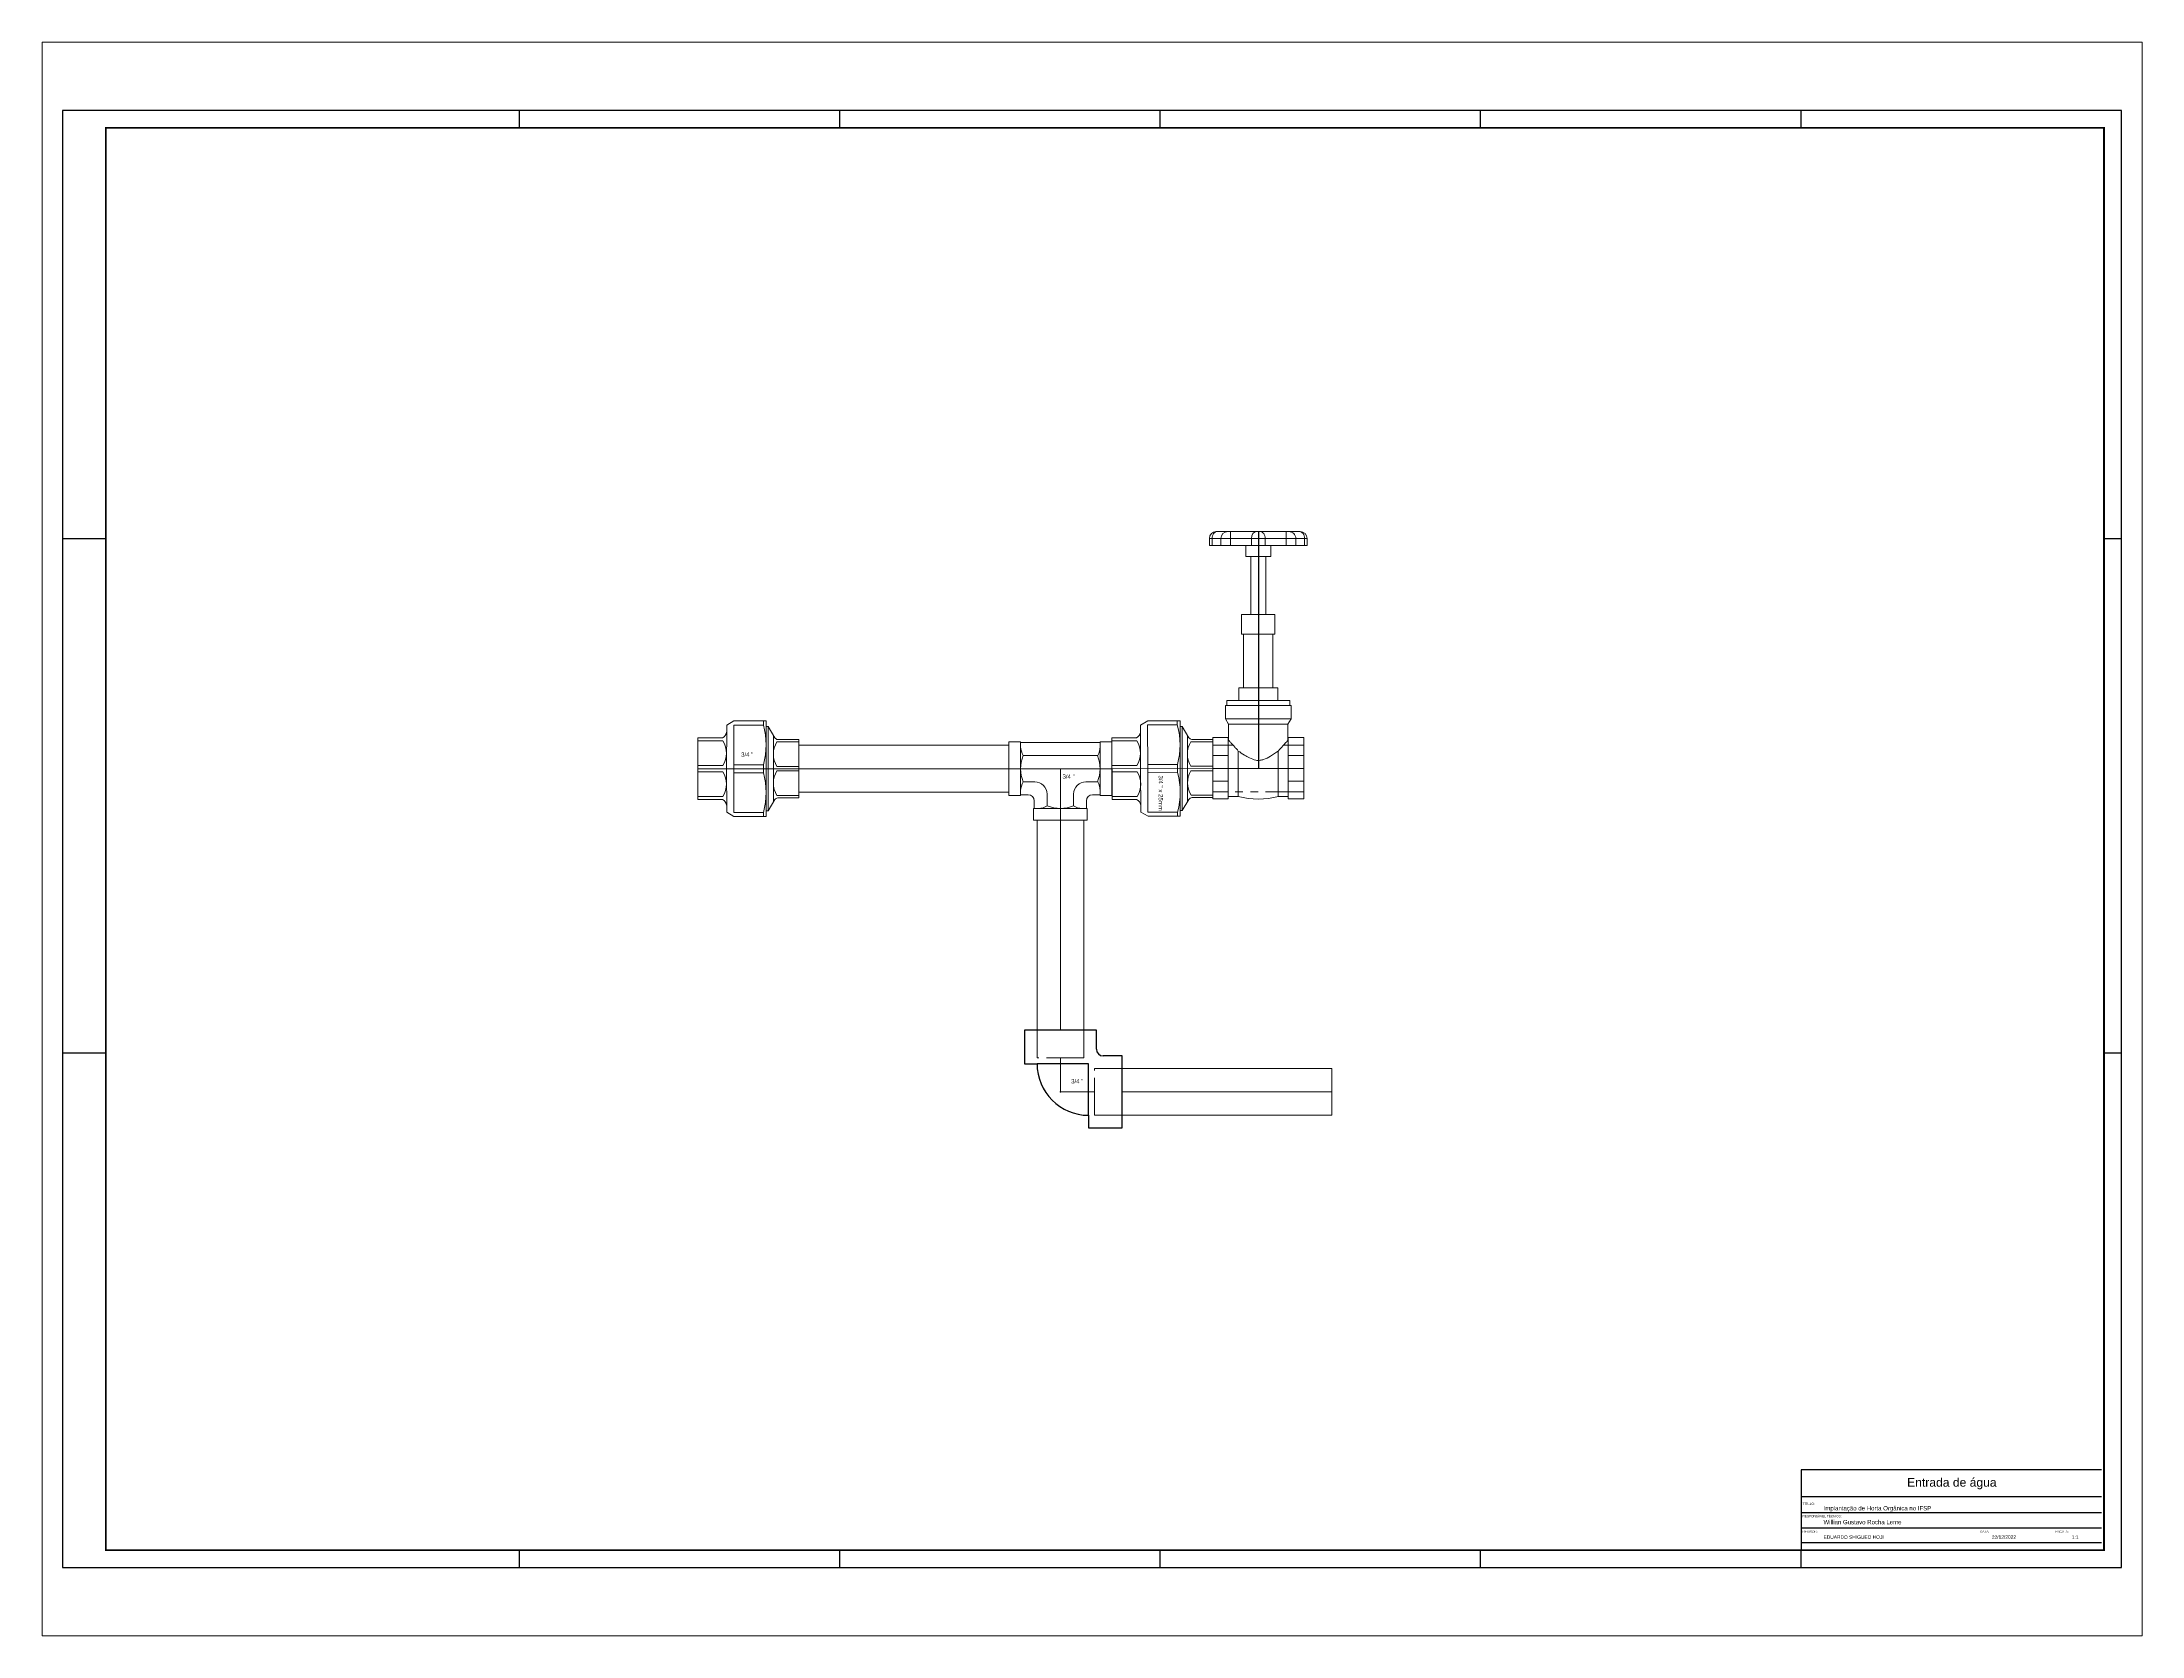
# Paper-space layout 'Layout1' of a CAD drawing. Header units: millimetres. Extents: x 26 to 231, y 20 to 176.
# The model-space entities are those that its viewports show. They can reach past a viewport. Long polylines and large blocks are cut down to what shows.
import ezdxf

# ---------------------------------------------------------------- set-up
doc = ezdxf.new("R2010")
doc.units = ezdxf.units.MM
for name, pattern in [('ACAD_ISO02W100', [15, 12, -3]), ('ACAD_ISO08W100', [36, 24, -3, 6, -3]), ('CENTER', [50.8, 31.75, -6.35, 6.35, -6.35]), ('PHANTOM2', [1.25, 0.625, -0.125, 0.125, -0.125, 0.125, -0.125])]:
    doc.linetypes.add(name, pattern=pattern)
doc.layers.add('1', color=7, linetype='Continuous')
doc.layers.add('ARQ-FOLHA', color=7, linetype='Continuous')
for name, color, linetype, lineweight in [('2', 8, 'PHANTOM2', 0), ('CENTER', 1, 'ACAD_ISO08W100', 0), ('RD0.25_CL', 1, 'CENTER', 25)]:
    doc.layers.add(name, color=color, linetype=linetype, lineweight=lineweight)
doc.layers.add('BANTU', color=8, linetype='ACAD_ISO02W100', lineweight=0, plot=False)
doc.styles.add('arial', font='arial.ttf')

# ---------------------------------------------------------------- blocks, each defined once
blk = doc.blocks.new('FOLHA A0')
at = {"layer": 'ARQ-FOLHA'}
for p, q in [((1189, 0), (0, 0)), ((0, 0), (0, -841)), ((264, -10), (264, 0)), ((449, -10), (449, 0)), ((634, -10), (634, 0)), ((819, -10), (819, 0)), ((1004, -10), (1004, 0)), ((1189, -841), (1189, 0)), ((0, -247), (25, -247)), ((1179, -247), (1189, -247)), ((0, -544), (25, -544)), ((1179, -544), (1189, -544)), ((264, -841), (264, -831)), ((449, -841), (449, -831)), ((634, -841), (634, -831)), ((819, -841), (819, -831)), ((1004, -841), (1004, -831))]:
    blk.add_line(p, q, dxfattribs=at)
at = {"layer": 'ARQ-FOLHA', "const_width": 1}
blk.add_lwpolyline([(1179, -10), (25, -10), (25, -831), (1179, -831), (1179, -10)], dxfattribs=at)
at = {"layer": 'ARQ-FOLHA'}
blk.add_lwpolyline([(0, -841), (1189, -841)], dxfattribs=at)
blk = doc.blocks.new('3P4 PIPE')
at = {"layer": '1', "lineweight": 0}
blk.add_lwpolyline([(-121.3, 13.5), (0, 13.5), (0, -13.5), (-121.3, -13.5)], close=True, dxfattribs=at)
at = {"layer": 'CENTER', "lineweight": 0}
blk.add_line((-121.3, 0), (0, 0), dxfattribs=at)
blk = doc.blocks.new('3P4 STOP VALVE 2')
at = {"layer": '1', "linetype": 'ByBlock', "lineweight": -2, "extrusion": (1, -4.28626e-16, 1.95719e-32)}
for p, q in [((-49.9, 135.2), (-49.4, 135.2)), ((-43.3, 135.2), (-49.4, 135.2)), ((-43.3, 135.2), (-41.7, 135.2)), ((-27, 135.2), (-41.7, 135.2)), ((-27, 135.2), (-24.8, 135.2)), ((-10.1, 135.2), (-24.8, 135.2)), ((-10.1, 135.2), (-8.5, 135.2)), ((-2.4, 135.2), (-8.5, 135.2)), ((-2.4, 135.2), (-2, 135.2)), ((-52.3, 131.2), (-53.8, 131.2)), ((-53.8, 127.2), (-53.8, 131.2)), ((-53.8, 127.2), (-52.3, 127.2)), ((-52.3, 127.2), (-52.3, 131.2)), ((-52.3, 131.2), (-47.3, 131.2)), ((-47.3, 127.2), (-52.3, 127.2)), ((-47.3, 127.2), (-47.3, 131.2)), ((-41.8, 131.2), (-47.3, 131.2)), ((-47.3, 127.2), (-41.8, 127.2)), ((-41.8, 127.2), (-41.8, 131.2)), ((-41.8, 131.2), (-29.8, 131.2)), ((-29.8, 127.2), (-41.8, 127.2)), ((-33, 120.9), (-33, 127.2)), ((-18.8, 120.9), (-33, 120.9)), ((-30.1, 87.8), (-30.1, 120.9)), ((-29.8, 127.2), (-29.8, 131.2)), ((-22, 131.2), (-29.8, 131.2)), ((-29.8, 127.2), (-22, 127.2)), ((-22, 127.2), (-22, 131.2)), ((-22, 131.2), (-10.1, 131.2)), ((-10.1, 127.2), (-22, 127.2)), ((-21.7, 87.8), (-21.7, 120.9)), ((-18.8, 120.9), (-18.8, 127.2)), ((-10.1, 127.2), (-10.1, 131.2)), ((-4.5, 131.2), (-10.1, 131.2)), ((-10.1, 127.2), (-4.5, 127.2)), ((-4.5, 127.2), (-4.5, 131.2)), ((-4.5, 131.2), (0.4, 131.2)), ((0.4, 127.2), (-4.5, 127.2)), ((0.4, 127.2), (0.4, 131.2)), ((2, 131.2), (0.4, 131.2)), ((0.4, 127.2), (2, 127.2)), ((2, 127.2), (2, 131.2)), ((-16.4, 87.8), (-35.5, 87.8)), ((-35.5, 76.6), (-35.5, 87.8)), ((-16.4, 76.6), (-16.4, 87.8)), ((-16.4, 76.6), (-35.5, 76.6)), ((-34.3, 45.9), (-34.3, 76.6)), ((-17.6, 45.9), (-17.6, 76.6)), ((-43.9, 38.7), (-8, 38.7)), ((-43.9, 38.7), (-43.9, 35.9)), ((-37.1, 45.9), (-14.8, 45.9)), ((-37.1, 45.9), (-37.1, 38.7)), ((-14.8, 45.9), (-14.8, 38.7)), ((-8, 38.7), (-8, 35.9)), ((-44.7, 35.9), (-7.2, 35.9)), ((-44.7, 35.9), (-44.7, 28.3)), ((-7.2, 28.3), (-44.7, 28.3)), ((-42.9, 25.2), (-44.7, 28.3)), ((-9, 25.2), (-42.9, 25.2)), ((-42.9, 16), (-42.9, 25.2)), ((-9, 25.2), (-7.2, 28.3)), ((-9, 16), (-9, 25.2)), ((-7.2, 35.9), (-7.2, 28.3)), ((-51.9, 17.6), (-43.1, 17.6)), ((-51.9, 17.6), (-43.1, 17.6)), ((-51.9, 17.6), (-51.9, 7.3)), ((-51.9, 17.6), (-51.9, 17.6)), ((-43.1, 7.3), (-43.1, 17.6)), ((-43.1, 17.6), (-43.1, 17.6)), ((-43.1, 16), (-42.9, 16)), ((-9, 16), (-8.8, 16)), ((-8.8, 17.6), (0, 17.6)), ((-8.8, 17.6), (0, 17.6)), ((-8.8, 17.6), (-8.8, 17.6)), ((-8.8, 17.6), (-8.8, 7.3)), ((-8.8, -16), (-8.8, 16)), ((0, 7.3), (0, 17.6)), ((0, 17.6), (0, 17.6)), ((-51.9, 7.3), (-43.1, 7.3)), ((-51.9, 7.3), (-51.9, -7.3)), ((-43.1, -7.3), (-43.1, 7.3)), ((-37.4, -16), (-37.4, 9.9)), ((-14.5, -16), (-14.5, 9.9)), ((-8.8, 7.3), (0, 7.3)), ((-8.8, 7.3), (-8.8, -7.3)), ((0, -7.3), (0, 7.3)), ((-51.9, -7.3), (-43.1, -7.3)), ((-51.9, -7.3), (-51.9, -17.5)), ((-43.1, -17.5), (-43.1, -7.3)), ((-8.8, -1.6), (-8.8, -1.6)), ((-8.8, -7.3), (0, -7.3)), ((-8.8, -7.3), (-8.8, -17.5)), ((0, -17.5), (0, -7.3)), ((-51.9, -17.5), (-43.1, -17.5)), ((-43.1, -16), (-37.4, -16)), ((-14.5, -16), (-8.8, -16)), ((-8.8, -17.5), (0, -17.5))]:
    blk.add_line(p, q, dxfattribs=at)
at = {"layer": '1', "linetype": 'ByBlock', "lineweight": -2, "extrusion": (-2.62458e-32, -6.12323e-17, -1)}
for centre, radius, start, end in [((49.9, 131.2), 3.99, 0, 90), ((2, 131.2), 3.99, 90, 180), ((25.9, 24.3), 41.9, 254.1285, 285.8673)]:
    blk.add_arc(centre, radius, start, end, dxfattribs=at)
at = {"layer": '1', "linetype": 'ByBlock', "lineweight": -2, "extrusion": (-2.62458e-32, -1.06894e-16, -1)}
for centre, major_axis, ratio, start_param, end_param in [((-43.3, 131.2), (0, 3.99), 0.999893, 4.712389, 6.283185), ((-41.7, 131.2), (0, -3.99), 0.01431, 1.570796, 3.141593), ((-10.1, 131.2), (0, -3.99), 0.014595, 3.141593, 4.712389), ((-8.5, 131.2), (0, 3.99), 0.999896, 6.283185, 7.853982), ((-2.4, 131.2), (0, 3.99), 0.717258, 6.283185, 7.853982)]:
    blk.add_ellipse(centre, major_axis=major_axis, ratio=ratio, start_param=start_param, end_param=end_param, dxfattribs=at)
at = {"layer": '1', "linetype": 'ByBlock', "lineweight": -2}
blk.add_ellipse((-27, 131.2), major_axis=(0, -3.99), ratio=0.696808, start_param=3.141593, end_param=4.712389, dxfattribs=at)
for points, knots in [([(-52.3, 131.2), (-52.3, 131.8), (-52.2, 132.3), (-51.9, 133.2), (-51.7, 133.7), (-51.2, 134.4), (-50.8, 134.7), (-50.2, 135.1), (-49.8, 135.2), (-49.4, 135.2)], [0, 0, 0, 0, 0.392699, 0.392699, 0.785398, 0.785398, 1.178097, 1.178097, 1.570796, 1.570796, 1.570796, 1.570796]), ([(-22, 131.2), (-22, 131.8), (-22.1, 132.3), (-22.4, 133.2), (-22.6, 133.7), (-23.1, 134.4), (-23.4, 134.7), (-24.1, 135.1), (-24.5, 135.2), (-24.8, 135.2)], [0, 0, 0, 0, 0.392699, 0.392699, 0.785398, 0.785398, 1.178097, 1.178097, 1.570796, 1.570796, 1.570796, 1.570796]), ([(-42.9, 16), (-42.9, 16), (-42.8, 15.9), (-42.7, 15.8), (-42.6, 15.7), (-42.3, 15.4), (-42.2, 15.2), (-41.8, 14.8), (-41.6, 14.6), (-41.1, 14), (-40.7, 13.7), (-40, 12.9), (-39.6, 12.4), (-38.8, 11.5), (-38.3, 11), (-37.7, 10.3), (-37.5, 10.1), (-37.4, 9.9)], [20.239553, 20.239553, 20.239553, 20.239553, 22.470797, 22.470797, 24.702041, 24.702041, 26.933285, 26.933285, 29.164529, 29.164529, 31.993173, 31.993173, 34.821818, 34.821818, 37.650462, 37.650462, 38.758729, 38.758729, 38.758729, 38.758729]), ([(-14.5, 9.9), (-14.3, 10.1), (-14.1, 10.3), (-13.5, 11), (-13.1, 11.5), (-12.2, 12.4), (-11.8, 12.9), (-11.1, 13.7), (-10.8, 14), (-10.3, 14.6), (-10.1, 14.8), (-9.7, 15.2), (-9.5, 15.4), (-9.2, 15.7), (-9.1, 15.8), (-9, 15.9), (-9, 16), (-9, 16)], [1.720759, 1.720759, 1.720759, 1.720759, 2.827784, 2.827784, 5.655567, 5.655567, 8.483351, 8.483351, 11.311134, 11.311134, 13.541956, 13.541956, 15.772778, 15.772778, 18.0036, 18.0036, 20.234422, 20.234422, 20.234422, 20.234422]), ([(-37.4, 9.9), (-36.3, 9.2), (-35.1, 8.3), (-32.9, 7), (-31.9, 6.4), (-29.7, 5.4), (-28.5, 4.9), (-26.5, 4.5), (-25.6, 4.5), (-24.2, 4.7), (-23.5, 4.9), (-21.6, 5.5), (-20.3, 6.2), (-17.4, 7.9), (-15.9, 8.9), (-14.5, 9.9)], [0, 0, 0, 0, 6.288399, 6.288399, 10.727635, 10.727635, 15.839636, 15.839636, 19.319734, 19.319734, 21.987435, 21.987435, 27.772479, 27.772479, 34.240574, 34.240574, 34.240574, 34.240574])]:
    blk.add_open_spline(points, degree=3, knots=knots, dxfattribs=at)
at = {"layer": '2', "lineweight": 0}
for p, q in [((-51.9, 13.3), (-40.4, 13.3)), ((-11.4, 13.3), (0, 13.3)), ((0, -13.4), (-51.9, -13.4))]:
    blk.add_line(p, q, dxfattribs=at)
at = {"layer": 'BANTU', "lineweight": 0, "extrusion": (1, -4.28626e-16, 1.95719e-32)}
blk.add_line((0, 0), (-51.9, 0), dxfattribs=at)
at = {"layer": 'RD0.25_CL'}
blk.add_line((-25.9, 135.2), (-25.9, 0), dxfattribs=at)
blk = doc.blocks.new('3P4 90 ELL SOCKOLET SIDE')
at = {"layer": '1'}
for p, q in [((-16.4, 20.9), (-35.9, 20.9)), ((-35.9, 20.9), (-35.9, -20.9)), ((-16.4, 13.6), (-16.4, 20.9)), ((-16.4, 13.6), (-16.4, -16.4)), ((-35.9, -20.9), (-24.9, -20.9)), ((-16.4, -16.4), (13.6, -16.4)), ((20.9, -16.4), (13.6, -16.4)), ((20.9, -35.9), (20.9, -16.4)), ((-20.9, -24.9), (-20.9, -35.9)), ((-20.9, -35.9), (20.9, -35.9))]:
    blk.add_line(p, q, dxfattribs=at)
for centre, radius in [((-16.4, -16.4), 30), ((-24.9, -24.9), 3.98)]:
    blk.add_arc(centre, radius, 0, 90, dxfattribs=at)
blk.add_point((0, 0), dxfattribs=at)
blk.add_point((0, 0), dxfattribs=at)
at = {"layer": '2', "lineweight": 0}
for p, q in [((-35.9, 13.6), (-19.9, 13.6)), ((-19.9, 13.6), (-19.9, -13.6)), ((-19.9, -13.6), (-35.9, -13.6)), ((-13.6, -35.9), (-13.6, -19.9)), ((-13.6, -19.9), (13.6, -19.9)), ((13.6, -19.9), (13.6, -35.9))]:
    blk.add_line(p, q, dxfattribs=at)
at = {"layer": 'BANTU', "lineweight": 0}
for p in [(-19.9, 0), (0, -19.9)]:
    blk.add_line(p, (0, 0), dxfattribs=at)

msp = doc.modelspace()

# ---------------------------------------------------------------- linework, layer by layer
at = {"lineweight": 9}
for p, q in [((503.5, 496.2), (549.4, 496.2)), ((548, 488.7), (505, 488.7)), ((505, 473.5), (511.7, 473.5)), ((548, 473.5), (541.2, 473.5)), ((503.5, 466), (507.9, 466)), ((503.5, 466), (507.9, 466)), ((518.9, 459.6), (518.9, 466.3)), ((534.1, 459.6), (534.1, 466.3)), ((541.5, 458.1), (541.5, 462.5)), ((549.4, 466), (545, 466))]:
    msp.add_line(p, q, dxfattribs=at)
at = {"color": 1, "linetype": 'CENTER', "lineweight": 9}
for p, q in [((496.7, 481.1), (556.2, 481.1)), ((526.5, 451.6), (526.5, 481.1))]:
    msp.add_line(p, q, dxfattribs=at)
for points in [[(317.1, 481.1), (375.4, 481.1)], [(556.2, 481.1), (614.6, 481.3)]]:
    msp.add_lwpolyline(points, dxfattribs=at)
at = {"lineweight": 9}
for centre, radius, start, end in [((511.6, 466.3), 7.24, 0.876, 89.5493), ((541.3, 466.3), 7.24, 90.4507, 179.124), ((507.7, 462.4), 3.69, 2.9036, 87.0964), ((545.2, 462.4), 3.69, 92.9036, 177.0964)]:
    msp.add_arc(centre, radius, start, end, dxfattribs=at)
at = {"layer": '1', "lineweight": 0}
for p, q in [((317.1, 499), (317.1, 463.3)), ((317.1, 499), (331.4, 499)), ((357.8, 456.8), (357.8, 505.4)), ((360.8, 500.2), (360.8, 462)), ((375.4, 497.9), (363.3, 497.9)), ((375.4, 481.1), (375.4, 497.9)), ((556.2, 499), (556.3, 463.3)), ((556.2, 499), (570.4, 499)), ((596.9, 456.9), (596.8, 505.5)), ((599.8, 500.3), (599.9, 462.1)), ((614.5, 498), (602.4, 498)), ((614.6, 481.3), (614.5, 498)), ((496.7, 496.6), (503.5, 496.6)), ((496.7, 465.7), (496.7, 496.6)), ((503.5, 496.6), (503.5, 465.7)), ((503.5, 496.2), (503.5, 466)), ((556.2, 496.6), (549.4, 496.6)), ((549.4, 496.6), (549.4, 465.7)), ((556.2, 465.7), (556.2, 496.6)), ((375.4, 481.1), (375.4, 464.3)), ((614.6, 481.3), (614.6, 464.5)), ((317.1, 463.3), (331.4, 463.3)), ((375.4, 464.3), (363.3, 464.3)), ((503.5, 465.7), (496.7, 465.7)), ((511.4, 462.5), (511.4, 458.1)), ((549.4, 465.7), (556.2, 465.7)), ((556.3, 463.3), (570.5, 463.3)), ((614.6, 464.5), (602.5, 464.5)), ((511, 451.4), (511, 458.1)), ((511, 458.1), (541.9, 458.1)), ((541.9, 451.4), (511, 451.4)), ((541.9, 458.1), (541.9, 451.4))]:
    msp.add_line(p, q, dxfattribs=at)
for points in [[(331.4, 499, 0.260184), (333.7, 502.2, 0.381664)], [(355, 506.3, -0.13614), (355, 483.4), (337.8, 483.4)], [(357.8, 456.8), (361.5, 463.3, -0.160231), (363.3, 464.3), (375.4, 464.3), (375.4, 481.1), (375.4, 497.9), (363.3, 497.9, -0.160231), (361.5, 498.9), (357.8, 505.4)], [(570.4, 499, 0.260184), (572.8, 502.2, 0.381664)], [(594, 506.4, -0.13614), (594.1, 483.5), (576.9, 483.5)], [(596.9, 456.9), (600.6, 463.4, -0.160231), (602.5, 464.5), (614.6, 464.5), (614.6, 481.3), (614.5, 498), (602.4, 498, -0.160231), (600.6, 499), (596.8, 505.5)], [(317.1, 497.1), (331.6, 497.1, -0.29368), (331.6, 483), (317.1, 483)], [(375.4, 496.6), (362.8, 496.6, 0.29368), (362.8, 482.4), (375.4, 482.4)], [(556.2, 497.1), (570.7, 497.1, -0.29368), (570.7, 483), (556.2, 483)], [(614.5, 496.7), (601.9, 496.7, 0.29368), (601.9, 482.5), (614.6, 482.6)], [(317.1, 465.1), (331.6, 465.1, 0.29368), (331.6, 479.3), (317.1, 479.3)], [(355, 455.9, 0.13614), (355, 478.8), (337.8, 478.8)], [(375.4, 465.7), (362.8, 465.7, -0.29368), (362.8, 479.8), (375.4, 479.8)], [(556.2, 465.1), (570.8, 465.1, 0.29368), (570.8, 479.3), (556.2, 479.3)], [(594.2, 456, 0.13614), (594.1, 478.9), (576.9, 478.8)], [(614.6, 465.8), (602, 465.8, -0.29368), (601.9, 479.9), (614.6, 479.9)], [(331.4, 463.3, -0.260184), (333.7, 460, -0.381664)], [(570.5, 463.3, -0.260184), (572.9, 460.1, -0.381664)]]:
    msp.add_lwpolyline(points, format="xyb", dxfattribs=at)
for points in [[(333.7, 481.1), (333.8, 456), (337.9, 453.5), (356.5, 453.5), (356.5, 481.1), (356.5, 508.7), (337.9, 508.7), (333.8, 506.3)], [(572.8, 481.2), (572.9, 456), (577.1, 453.6), (595.7, 453.6), (595.7, 481.2), (595.6, 508.8), (576.9, 508.7), (572.8, 506.3)]]:
    msp.add_lwpolyline(points, close=True, dxfattribs=at)
for points in [[(355, 506.3), (337.8, 506.3), (337.8, 481.1), (337.8, 455.9), (355, 455.9)], [(355, 506.3), (355, 508.7)], [(357.8, 505.4), (356.5, 505.4)], [(594, 506.4), (576.8, 506.4), (576.9, 481.2), (577, 456), (594.2, 456)], [(594, 506.4), (594, 508.8)], [(596.8, 505.5), (595.6, 505.5)], [(355, 478.8), (355, 481.1), (355, 483.4)], [(594.1, 478.9), (594.1, 481.2), (594.1, 483.5)], [(355, 455.9), (355, 453.5)], [(357.8, 456.8), (356.5, 456.8)], [(594.2, 456), (594.2, 453.6)], [(596.9, 456.9), (595.7, 456.9)]]:
    msp.add_lwpolyline(points, dxfattribs=at)
for centre, radius, start, end in [((514.3, 494.2), 10.8, 182.5086, 210.4192), ((523.8, 481.1), 20.3, 158.038, 201.962), ((538.7, 494.2), 10.8, 329.5808, 357.4914), ((529.1, 481.1), 20.3, 338.038, 21.962), ((514.3, 468), 10.8, 149.5808, 177.4914), ((538.7, 468), 10.8, 2.5086, 30.4192), ((513.4, 468.9), 10.8, 272.5014, 300.4265), ((526.5, 478.5), 20.3, 248.0374, 291.9626), ((539.5, 468.9), 10.8, 239.5808, 267.4914)]:
    msp.add_arc(centre, radius, start, end, dxfattribs=at)
at = {"layer": 'ARQ-FOLHA'}
for p, q in [((1127.7, 76.3), (954.2, 76.3)), ((954.2, 76.3), (954.2, 30)), ((954.2, 63.2), (954.2, 63.2)), ((1127.7, 60.8), (954.2, 60.8)), ((954.2, 53.7), (954.2, 53.7)), ((1127.7, 51.6), (954.2, 51.6)), ((1127.7, 42.6), (954.2, 42.6)), ((1127.7, 34.2), (954.2, 34.2))]:
    msp.add_line(p, q, dxfattribs=at)

# ---------------------------------------------------------------- block references
at = {"layer": '1', "lineweight": 0, "xscale": 1.011235955055739, "yscale": 1.011235955055739, "zscale": 1.011235955055739}
msp.add_blockref('3P4 STOP VALVE 2', (667, 481.3), dxfattribs=at)
at = {"layer": '1', "lineweight": 0}
for p in [(496.7, 481.1), (683.3, 294.5)]:
    msp.add_blockref('3P4 PIPE', p, dxfattribs=at)
at = {"layer": '1', "lineweight": 0, "rotation": 270}
msp.add_blockref('3P4 PIPE', (526.5, 330.1), dxfattribs=at)
at = {"layer": '1', "lineweight": 0, "xscale": 0.9925956609533363, "yscale": 0.9925956609533363, "zscale": 0.9925956609533363, "rotation": 180}
msp.add_blockref('3P4 90 ELL SOCKOLET SIDE', (526.5, 294.5), dxfattribs=at)
at = {"layer": 'ARQ-FOLHA'}
msp.add_blockref('FOLHA A0', (-49.8, 861), dxfattribs=at)

# ---------------------------------------------------------------- texts
at = {"char_height": 2.5, "attachment_point": 1}
for insert in [(342.1, 490.5), (527.7, 477.8), (532.7, 301.9)]:
    msp.add_mtext('\\fArial|b0|i0;3/4 "', dxfattribs=dict(at, insert=insert))
at = {"insert": (585.7, 477.2), "char_height": 2.5, "attachment_point": 1, "rotation": 270}
msp.add_mtext('\\fArial|b0|i0;3/4 " x 25mm', dxfattribs=at)
at = {"layer": 'ARQ-FOLHA', "style": 'arial'}
for s, height, p in [('Entrada de água', 5, (1015.5, 66.6)), ('RESPONSÁVEL TÉCNICO:', 1.3, (955.1, 48.9)), ('TÍTULO:', 1.3, (955.2, 56.1)), ('Implantação de Horta Orgânica no IFSP', 2.5, (967.3, 52.9)), ('REVISOR:', 1.3, (955.1, 40)), ('Willian Gustavo Rocha Leme', 2.5, (967.2, 44.9)), ('EDUARDO SHIGUEO HOJI', 2, (967.2, 36.5)), ('DATA:', 1.3, (1057.6, 40)), ('22/12/2022', 2, (1064.4, 36.5)), ('ESCALA:', 1.3, (1101.1, 40)), ('1:1', 2, (1110.6, 36.5))]:
    msp.add_text(s, height=height, dxfattribs=at).set_placement(p)

psp = doc.layouts.get("Layout1")

# ---------------------------------------------------------------- viewports
at = {"layer": 'ARQ-FOLHA'}
psp.add_viewport(center=(128.5, 97.5), size=(205.6, 156), view_center_point=(544.74, 440.51), view_height=920.2027, dxfattribs=at)

doc.saveas('drawing.dxf')
